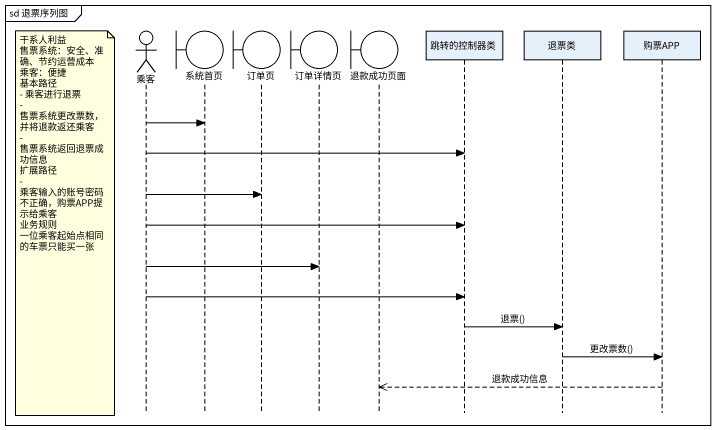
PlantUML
@startuml
mainframe sd 退票序列图
hide footbox
actor 乘客
boundary 系统首页
boundary 订单页
boundary 订单详情页
boundary 退款成功页面
participant 跳转的控制器类
participant 退票类
participant 购票APP

乘客 -> 系统首页
乘客 -> 跳转的控制器类
乘客 -> 订单页
note left of 乘客
  干系人利益
  售票系统：安全、准确、节约运营成本
  乘客：便捷
  基本路径
  - 乘客进行退票
  - 售票系统更改票数，并将退款返还乘客
  - 售票系统返回退票成功信息
  扩展路径
  - 乘客输入的账号密码不正确，购票APP提示给乘客
  业务规则
  一位乘客起始点相同的车票只能买一张
end note
乘客 -> 跳转的控制器类
乘客 -> 订单详情页
乘客 -> 跳转的控制器类
跳转的控制器类 -> 退票类 : 退票()
退票类 -> 购票APP : 更改票数()
购票APP -->> 退款成功页面 : 退款成功信息
@enduml
